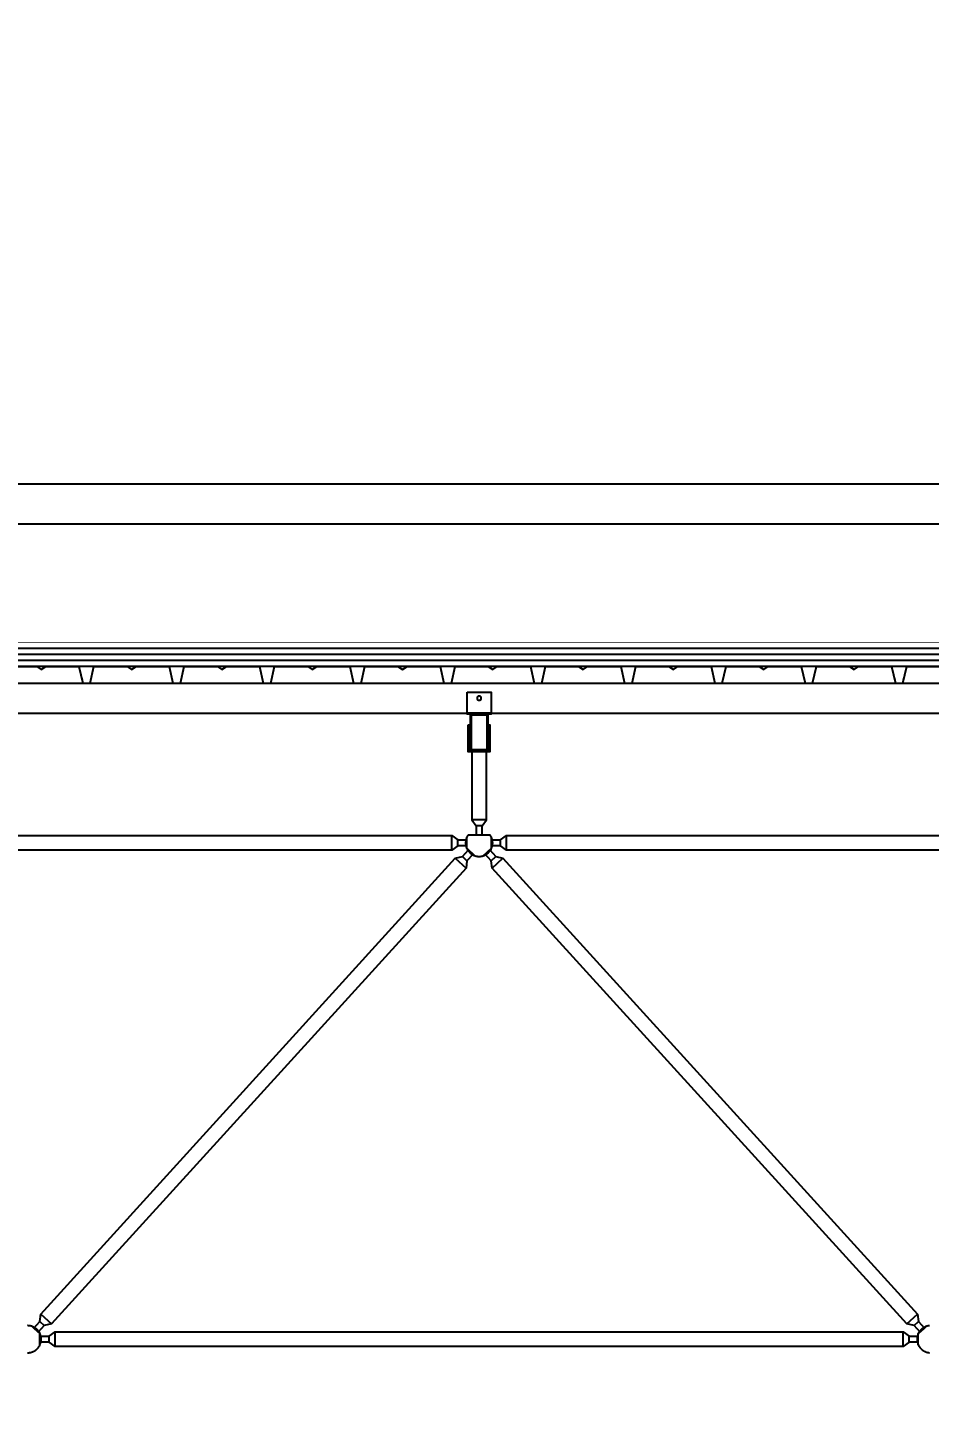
# Model space of a CAD drawing. Header units: centimetres. Extents: x 26569 to 160723, y -3143 to 14565.
# Drawn here: x 113307.7 to 113607.3, y -1001.5 to -542.5 of the extents above; entities that cross this region are included whole.
import ezdxf

# ---------------------------------------------------------------- set-up
doc = ezdxf.new("R2010")
doc.units = ezdxf.units.CM
doc.header["$LTSCALE"] = 100
for name, color, linetype in [('A-ANNO-DIMS', 187, 'Continuous'), ('A-ELEV-02', 253, 'Continuous'), ('A-ELEV-04', 250, 'Continuous'), ('A-WALL-INSL', 249, 'Continuous'), ('A-WALL-SNWPNL', 200, 'Continuous'), ('S-STEL', 3, 'Continuous')]:
    doc.layers.add(name, color=color, linetype=linetype)
doc.styles.add('Fields_100', font='act_simplex.shx', dxfattribs={"width": 0.8, "height": 20})
doc.linetypes.add('BATTING', pattern='A,0.00254,-2.54,[134,ltypeshp.shx,S=2.54,R=0,X=-2.54,Y=0],-5.08,[134,ltypeshp.shx,S=2.54,R=180,X=2.54,Y=0],-2.54', length=10.16254)
doc.dimstyles.new('FIELDS_100', dxfattribs={"dimscale": 0, "dimtxt": 20, "dimasz": 5, "dimexe": 5, "dimexo": 5, "dimgap": 5, "dimtad": 0, "dimdec": 0, "dimzin": 0, "dimdsep": 46, "dimtxsty": 'Fields_100', "dimblk": 'DOT', "dimcen": 0.09, "dimclrt": 50, "dimadec": 0, "dimazin": 0, "dimtfac": 1, "dimtdec": 0, "dimtix": 1, "dimtofl": 0, "dimtmove": 1, "dimatfit": 3, "dimfxl": 5, "dimfxlon": 1, "dimtolj": 1, "dimtzin": 0, "dimarcsym": 0})

# ---------------------------------------------------------------- blocks, each defined once
blk = doc.blocks.new('_Dot')
at = {"color": 0, "linetype": 'ByBlock', "lineweight": -2}
blk.add_line((-0.5, 0), (-1, 0), dxfattribs=at)
at = {"color": 0, "linetype": 'ByBlock', "const_width": 0.5}
blk.add_lwpolyline([(-0.25, 0, 1), (0.25, 0, 1)], format="xyb", close=True, dxfattribs=at)
blk = doc.blocks.new('*D477')
at = {"layer": 'A-ANNO-DIMS', "color": 0, "lineweight": -2, "transparency": 16777216}
for p, q in [((112107.73, -198.45), (112107.73, -188.45)), ((113807.73, -198.45), (113807.73, -188.45)), ((112112.73, -193.45), (112926.06, -193.45)), ((113802.73, -193.45), (112989.4, -193.45))]:
    blk.add_line(p, q, dxfattribs=at)
at = {"layer": 'DEFPOINTS', "color": 0, "transparency": 16777216}
for p in [(113807.73, -193.45), (112107.73, -1038.45), (113807.73, -1038.45)]:
    blk.add_point(p, dxfattribs=at)
at = {"layer": 'A-ANNO-DIMS', "color": 0, "lineweight": -2, "transparency": 16777216, "xscale": 5, "yscale": 5, "zscale": 5, "rotation": 180}
blk.add_blockref('_Dot', (112107.73, -193.45), dxfattribs=at)
at = {"layer": 'A-ANNO-DIMS', "color": 0, "lineweight": -2, "transparency": 16777216, "xscale": 5, "yscale": 5, "zscale": 5}
blk.add_blockref('_Dot', (113807.73, -193.45), dxfattribs=at)
at = {"layer": 'A-ANNO-DIMS', "color": 50, "transparency": 16777216, "insert": (112957.73, -193.45), "char_height": 20, "attachment_point": 5, "style": 'Fields_100'}
blk.add_mtext('\\A1;1700', dxfattribs=at)

msp = doc.modelspace()

# ---------------------------------------------------------------- linework, layer by layer
at = {"layer": 'A-ELEV-02'}
for points in [[(104855.23, -760.44), (113852.73, -760.44)], [(104855.23, -770.44), (113852.73, -770.44)], [(113461.73, -770.44), (113453.73, -770.44)], [(113454.13, -776.04), (113454.63, -776.04)], [(113454.13, -777.44), (113454.63, -777.44)], [(113460.83, -776.04), (113461.33, -776.04)], [(113460.83, -777.44), (113461.33, -777.44)], [(113455.31, -783.24), (113455.31, -805.84), (113456.73, -807.84), (113456.73, -810.84)], [(113458.73, -810.84), (113458.73, -807.84), (113460.14, -805.84), (113460.14, -783.24)], [(113460.14, -805.84), (113455.31, -805.84)], [(113458.73, -807.84), (113456.73, -807.84)], [(113161.83, -812.54), (113164.83, -812.54), (113166.83, -811.13), (113448.63, -811.13), (113450.63, -812.54), (113453.63, -812.54)], [(113448.63, -815.96), (113448.63, -811.13)], [(113454.13, -810.84), (113454.04, -810.96), (113453.96, -811.09), (113453.88, -811.22), (113453.8, -811.35), (113453.73, -811.48), (113453.66, -811.62), (113453.6, -811.76), (113453.54, -811.91), (113453.48, -812.05), (113453.46, -812.13), (113453.43, -812.2), (113453.41, -812.28), (113453.39, -812.36), (113453.37, -812.43), (113453.35, -812.51), (113453.33, -812.59), (113453.32, -812.67), (113453.3, -812.74), (113453.29, -812.82), (113453.28, -812.9), (113453.27, -812.98), (113453.26, -813.06), (113453.25, -813.14), (113453.24, -813.22), (113453.24, -813.3), (113453.23, -813.38), (113453.23, -813.46), (113453.23, -813.54), (113453.23, -813.62), (113453.23, -813.7), (113453.24, -813.78), (113453.24, -813.86), (113453.25, -813.94), (113453.25, -814.01), (113453.26, -814.09), (113453.27, -814.17), (113453.29, -814.25), (113453.31, -814.4), (113453.35, -814.56), (113453.38, -814.71), (113453.43, -814.86), (113453.47, -815), (113453.52, -815.14), (113453.58, -815.29), (113453.64, -815.42), (113453.71, -815.56), (113453.77, -815.69), (113453.85, -815.82), (113453.93, -815.95), (113454.01, -816.07), (113454.1, -816.2), (113454.19, -816.32), (113454.29, -816.44), (113454.39, -816.56), (113454.5, -816.68), (113454.55, -816.73), (113454.61, -816.79), (113454.67, -816.84), (113454.73, -816.9), (113454.79, -816.95), (113454.85, -817), (113454.91, -817.05), (113454.97, -817.1), (113455.03, -817.15), (113455.1, -817.19), (113455.16, -817.24), (113455.23, -817.29), (113455.3, -817.33), (113455.36, -817.37), (113455.43, -817.41), (113455.5, -817.45), (113455.57, -817.49), (113455.64, -817.53), (113455.71, -817.57), (113455.78, -817.6), (113455.86, -817.64), (113455.93, -817.67), (113456, -817.7), (113456.08, -817.73), (113456.15, -817.76), (113456.22, -817.78), (113456.3, -817.81), (113456.37, -817.83), (113456.52, -817.88), (113456.67, -817.92), (113456.83, -817.95), (113456.98, -817.98), (113457.13, -818), (113457.28, -818.02), (113457.43, -818.03), (113457.58, -818.04), (113457.73, -818.04), (113457.88, -818.04), (113458.03, -818.03), (113458.18, -818.02), (113458.33, -818), (113458.48, -817.98), (113458.63, -817.95), (113458.79, -817.92), (113458.94, -817.88), (113459.09, -817.83), (113459.16, -817.81), (113459.24, -817.78), (113459.31, -817.76), (113459.38, -817.73), (113459.46, -817.7), (113459.53, -817.67), (113459.6, -817.64), (113459.68, -817.6), (113459.75, -817.57), (113459.82, -817.53), (113459.89, -817.49), (113459.96, -817.45), (113460.03, -817.41), (113460.1, -817.37), (113460.16, -817.33), (113460.23, -817.29), (113460.3, -817.24), (113460.36, -817.19), (113460.43, -817.15), (113460.49, -817.1), (113460.55, -817.05), (113460.61, -817), (113460.67, -816.95), (113460.73, -816.9), (113460.79, -816.84), (113460.85, -816.79), (113460.91, -816.73), (113460.96, -816.68), (113461.07, -816.56), (113461.17, -816.44), (113461.27, -816.32), (113461.36, -816.2), (113461.45, -816.07), (113461.53, -815.95), (113461.61, -815.82), (113461.69, -815.69), (113461.75, -815.56), (113461.82, -815.42), (113461.88, -815.29), (113461.94, -815.14), (113461.99, -815), (113462.03, -814.86), (113462.08, -814.71), (113462.11, -814.56), (113462.15, -814.4), (113462.17, -814.25), (113462.19, -814.17), (113462.2, -814.09), (113462.21, -814.01), (113462.21, -813.94), (113462.22, -813.86), (113462.22, -813.78), (113462.23, -813.7), (113462.23, -813.62), (113462.23, -813.54), (113462.23, -813.46), (113462.23, -813.38), (113462.22, -813.3), (113462.22, -813.22), (113462.21, -813.14), (113462.2, -813.06), (113462.19, -812.98), (113462.18, -812.9), (113462.17, -812.82), (113462.16, -812.74), (113462.14, -812.67), (113462.13, -812.59), (113462.11, -812.51), (113462.09, -812.43), (113462.07, -812.36), (113462.05, -812.28), (113462.03, -812.2), (113462, -812.13), (113461.98, -812.05), (113461.92, -811.91), (113461.86, -811.76), (113461.8, -811.62), (113461.73, -811.48), (113461.66, -811.35), (113461.58, -811.22), (113461.5, -811.09), (113461.42, -810.96), (113461.33, -810.84)], [(113453.63, -815.4), (113453.63, -811.69)], [(113454.13, -810.84), (113461.33, -810.84)], [(113461.83, -812.54), (113464.83, -812.54), (113466.83, -811.13), (113698.63, -811.13), (113700.63, -812.54), (113703.63, -812.54)], [(113461.83, -815.4), (113461.83, -811.69)], [(113466.83, -815.96), (113466.83, -811.13)], [(113453.63, -814.54), (113450.63, -814.54), (113448.63, -815.96), (113166.83, -815.96), (113164.83, -814.54), (113161.83, -814.54)], [(113450.63, -814.54), (113450.63, -812.54)], [(113453.6, -815.33), (113456.34, -817.83)], [(113459.12, -817.83), (113461.86, -815.33)], [(113703.63, -814.54), (113700.63, -814.54), (113698.63, -815.96), (113466.83, -815.96), (113464.83, -814.54), (113461.83, -814.54)], [(113464.83, -814.54), (113464.83, -812.54)], [(113449.82, -818.65), (113453.4, -821.9)], [(113452.21, -818.12), (113453.69, -819.47)], [(113461.77, -819.47), (113463.25, -818.12)], [(113462.06, -821.9), (113465.64, -818.65)], [(113311.77, -972.62), (113313.25, -973.96)], [(113312.06, -970.19), (113315.64, -973.43)], [(113599.82, -973.43), (113603.4, -970.19)], [(113602.21, -973.96), (113603.69, -972.62)], [(113307.73, -983.04), (113307.83, -983.04), (113307.93, -983.04), (113308.03, -983.03), (113308.13, -983.03), (113308.24, -983.02), (113308.34, -983), (113308.44, -982.99), (113308.55, -982.97), (113308.65, -982.95), (113308.76, -982.92), (113308.86, -982.9), (113308.97, -982.87), (113309.07, -982.84), (113309.18, -982.8), (113309.28, -982.77), (113309.39, -982.73), (113309.49, -982.69), (113309.59, -982.64), (113309.7, -982.59), (113309.8, -982.54), (113309.9, -982.49), (113310, -982.43), (113310.1, -982.37), (113310.19, -982.31), (113310.29, -982.25), (113310.38, -982.18), (113310.48, -982.11), (113310.57, -982.04), (113310.66, -981.96), (113310.74, -981.89), (113310.83, -981.81), (113310.91, -981.73), (113310.99, -981.64), (113311.07, -981.56), (113311.15, -981.47), (113311.22, -981.38), (113311.3, -981.29), (113311.37, -981.2), (113311.43, -981.1), (113311.5, -981.01), (113311.56, -980.91), (113311.62, -980.81), (113311.67, -980.71), (113311.73, -980.61), (113311.78, -980.51), (113311.83, -980.41), (113311.87, -980.3), (113311.91, -980.2), (113311.95, -980.1), (113311.99, -979.99), (113312.02, -979.89), (113312.06, -979.78), (113312.08, -979.68), (113312.11, -979.57), (113312.13, -979.47), (113312.15, -979.36), (113312.17, -979.26), (113312.19, -979.15), (113312.2, -979.05), (113312.21, -978.95), (113312.22, -978.85), (113312.23, -978.74), (113312.23, -978.64), (113312.23, -978.54), (113312.23, -978.44), (113312.23, -978.34), (113312.22, -978.24), (113312.21, -978.14), (113312.2, -978.04), (113312.19, -977.93), (113312.17, -977.83), (113312.15, -977.72), (113312.13, -977.62), (113312.11, -977.52), (113312.08, -977.41), (113312.06, -977.31), (113312.02, -977.2), (113311.99, -977.1), (113311.95, -976.99), (113311.91, -976.89), (113311.87, -976.78), (113311.83, -976.68), (113311.78, -976.58), (113311.73, -976.48), (113311.67, -976.38), (113311.62, -976.28), (113311.56, -976.18), (113311.5, -976.08), (113311.43, -975.99), (113311.37, -975.89), (113311.3, -975.8), (113311.22, -975.71), (113311.15, -975.62), (113311.07, -975.53), (113310.99, -975.45), (113310.91, -975.36), (113310.83, -975.28), (113310.74, -975.2), (113310.66, -975.12), (113310.57, -975.05), (113310.48, -974.98), (113310.38, -974.91), (113310.29, -974.84), (113310.19, -974.78), (113310.1, -974.72), (113310, -974.66), (113309.9, -974.6), (113309.8, -974.55), (113309.7, -974.5), (113309.59, -974.45), (113309.49, -974.4), (113309.39, -974.36), (113309.28, -974.32), (113309.18, -974.28), (113309.07, -974.25), (113308.97, -974.22), (113308.86, -974.19), (113308.76, -974.16), (113308.65, -974.14), (113308.55, -974.12), (113308.44, -974.1), (113308.34, -974.09), (113308.24, -974.07), (113308.13, -974.06), (113308.03, -974.05), (113307.93, -974.05), (113307.83, -974.04), (113307.73, -974.04)], [(113309.12, -974.26), (113311.86, -976.76)], [(113311.83, -977.54), (113314.83, -977.54), (113316.83, -976.13), (113598.63, -976.13), (113600.63, -977.54), (113603.63, -977.54)], [(113311.83, -980.4), (113311.83, -976.69)], [(113314.83, -979.54), (113314.83, -977.54)], [(113316.83, -980.96), (113316.83, -976.13)], [(113598.63, -980.96), (113598.63, -976.13)], [(113600.63, -979.54), (113600.63, -977.54)], [(113607.33, -974.06), (113607.22, -974.07), (113607.12, -974.09), (113607.02, -974.1), (113606.91, -974.12), (113606.81, -974.14), (113606.7, -974.16), (113606.6, -974.19), (113606.49, -974.22), (113606.39, -974.25), (113606.28, -974.28), (113606.18, -974.32), (113606.07, -974.36), (113605.97, -974.4), (113605.87, -974.45), (113605.76, -974.5), (113605.66, -974.55), (113605.56, -974.6), (113605.46, -974.66), (113605.36, -974.72), (113605.27, -974.78), (113605.17, -974.84), (113605.08, -974.91), (113604.98, -974.98), (113604.89, -975.05), (113604.8, -975.12), (113604.72, -975.2), (113604.63, -975.28), (113604.55, -975.36), (113604.47, -975.45), (113604.39, -975.53), (113604.31, -975.62), (113604.24, -975.71), (113604.16, -975.8), (113604.09, -975.89), (113604.03, -975.99), (113603.96, -976.08), (113603.9, -976.18), (113603.84, -976.28), (113603.79, -976.38), (113603.73, -976.48), (113603.68, -976.58), (113603.63, -976.68), (113603.59, -976.78), (113603.55, -976.89), (113603.51, -976.99), (113603.47, -977.1), (113603.44, -977.2), (113603.4, -977.31), (113603.37, -977.41), (113603.35, -977.52), (113603.33, -977.62), (113603.31, -977.72), (113603.29, -977.83), (113603.27, -977.93), (113603.26, -978.04), (113603.25, -978.14), (113603.24, -978.24), (113603.23, -978.34), (113603.23, -978.44), (113603.23, -978.54), (113603.23, -978.64), (113603.23, -978.74), (113603.24, -978.85), (113603.25, -978.95), (113603.26, -979.05), (113603.27, -979.15), (113603.29, -979.26), (113603.31, -979.36), (113603.33, -979.47), (113603.35, -979.57), (113603.37, -979.68), (113603.4, -979.78), (113603.44, -979.89), (113603.47, -979.99), (113603.51, -980.1), (113603.55, -980.2), (113603.59, -980.3), (113603.63, -980.41), (113603.68, -980.51), (113603.73, -980.61), (113603.79, -980.71), (113603.84, -980.81), (113603.9, -980.91), (113603.96, -981.01), (113604.03, -981.1), (113604.09, -981.2), (113604.16, -981.29), (113604.24, -981.38), (113604.31, -981.47), (113604.39, -981.56), (113604.47, -981.64), (113604.55, -981.73), (113604.63, -981.81), (113604.72, -981.89), (113604.8, -981.96), (113604.89, -982.04), (113604.98, -982.11), (113605.08, -982.18), (113605.17, -982.25), (113605.27, -982.31), (113605.36, -982.37), (113605.46, -982.43), (113605.56, -982.49), (113605.66, -982.54), (113605.76, -982.59), (113605.87, -982.64), (113605.97, -982.69), (113606.07, -982.73), (113606.18, -982.77), (113606.28, -982.8), (113606.39, -982.84), (113606.49, -982.87), (113606.6, -982.9), (113606.7, -982.92), (113606.81, -982.95), (113606.91, -982.97), (113607.02, -982.99), (113607.12, -983), (113607.22, -983.02), (113607.33, -983.03)], [(113603.6, -976.76), (113606.34, -974.26)], [(113603.63, -980.4), (113603.63, -976.69)], [(113603.63, -979.54), (113600.63, -979.54), (113598.63, -980.96), (113316.83, -980.96), (113314.83, -979.54), (113311.83, -979.54)]]:
    msp.add_lwpolyline(points, dxfattribs=at)
for points in [[(113453.73, -763.44), (113461.73, -763.44), (113461.73, -770.74), (113453.73, -770.74)], [(113458.43, -765.44), (113458.43, -765.43), (113458.43, -765.41), (113458.43, -765.4), (113458.43, -765.38), (113458.43, -765.36), (113458.42, -765.35), (113458.42, -765.33), (113458.42, -765.32), (113458.42, -765.3), (113458.41, -765.28), (113458.41, -765.27), (113458.4, -765.25), (113458.4, -765.23), (113458.39, -765.22), (113458.39, -765.2), (113458.38, -765.19), (113458.37, -765.17), (113458.37, -765.15), (113458.36, -765.14), (113458.35, -765.12), (113458.34, -765.11), (113458.33, -765.09), (113458.33, -765.08), (113458.32, -765.06), (113458.31, -765.05), (113458.3, -765.03), (113458.28, -765.02), (113458.27, -765), (113458.26, -764.99), (113458.25, -764.98), (113458.24, -764.96), (113458.22, -764.95), (113458.21, -764.94), (113458.2, -764.92), (113458.19, -764.91), (113458.17, -764.9), (113458.16, -764.89), (113458.14, -764.88), (113458.13, -764.87), (113458.11, -764.86), (113458.1, -764.85), (113458.08, -764.84), (113458.07, -764.83), (113458.05, -764.82), (113458.04, -764.81), (113458.02, -764.81), (113458, -764.8), (113457.99, -764.79), (113457.97, -764.79), (113457.96, -764.78), (113457.94, -764.78), (113457.92, -764.77), (113457.91, -764.77), (113457.89, -764.76), (113457.87, -764.76), (113457.86, -764.76), (113457.84, -764.75), (113457.82, -764.75), (113457.81, -764.75), (113457.79, -764.75), (113457.78, -764.75), (113457.76, -764.74), (113457.75, -764.74), (113457.73, -764.74), (113457.71, -764.74), (113457.7, -764.74), (113457.68, -764.75), (113457.67, -764.75), (113457.65, -764.75), (113457.63, -764.75), (113457.62, -764.75), (113457.6, -764.76), (113457.59, -764.76), (113457.57, -764.76), (113457.55, -764.77), (113457.54, -764.77), (113457.52, -764.78), (113457.5, -764.78), (113457.49, -764.79), (113457.47, -764.79), (113457.46, -764.8), (113457.44, -764.81), (113457.42, -764.81), (113457.41, -764.82), (113457.39, -764.83), (113457.38, -764.84), (113457.36, -764.85), (113457.35, -764.86), (113457.33, -764.87), (113457.32, -764.88), (113457.3, -764.89), (113457.29, -764.9), (113457.27, -764.91), (113457.26, -764.92), (113457.25, -764.94), (113457.23, -764.95), (113457.22, -764.96), (113457.21, -764.98), (113457.2, -764.99), (113457.19, -765), (113457.18, -765.02), (113457.16, -765.03), (113457.15, -765.05), (113457.14, -765.06), (113457.13, -765.08), (113457.13, -765.09), (113457.12, -765.11), (113457.11, -765.12), (113457.1, -765.14), (113457.09, -765.15), (113457.09, -765.17), (113457.08, -765.19), (113457.07, -765.2), (113457.07, -765.22), (113457.06, -765.23), (113457.06, -765.25), (113457.05, -765.27), (113457.05, -765.28), (113457.04, -765.3), (113457.04, -765.32), (113457.04, -765.33), (113457.04, -765.35), (113457.03, -765.36), (113457.03, -765.38), (113457.03, -765.4), (113457.03, -765.41), (113457.03, -765.43), (113457.03, -765.44), (113457.03, -765.46), (113457.03, -765.47), (113457.03, -765.49), (113457.03, -765.51), (113457.03, -765.52), (113457.04, -765.54), (113457.04, -765.55), (113457.04, -765.57), (113457.04, -765.59), (113457.05, -765.6), (113457.05, -765.62), (113457.06, -765.64), (113457.06, -765.65), (113457.07, -765.67), (113457.07, -765.69), (113457.08, -765.7), (113457.09, -765.72), (113457.09, -765.73), (113457.1, -765.75), (113457.11, -765.77), (113457.12, -765.78), (113457.13, -765.8), (113457.13, -765.81), (113457.14, -765.83), (113457.15, -765.84), (113457.16, -765.86), (113457.18, -765.87), (113457.19, -765.88), (113457.2, -765.9), (113457.21, -765.91), (113457.22, -765.93), (113457.23, -765.94), (113457.25, -765.95), (113457.26, -765.96), (113457.27, -765.98), (113457.29, -765.99), (113457.3, -766), (113457.32, -766.01), (113457.33, -766.02), (113457.35, -766.03), (113457.36, -766.04), (113457.38, -766.05), (113457.39, -766.06), (113457.41, -766.07), (113457.42, -766.07), (113457.44, -766.08), (113457.46, -766.09), (113457.47, -766.09), (113457.49, -766.1), (113457.5, -766.11), (113457.52, -766.11), (113457.54, -766.12), (113457.55, -766.12), (113457.57, -766.13), (113457.59, -766.13), (113457.6, -766.13), (113457.62, -766.13), (113457.63, -766.14), (113457.65, -766.14), (113457.67, -766.14), (113457.68, -766.14), (113457.7, -766.14), (113457.71, -766.14), (113457.73, -766.14), (113457.75, -766.14), (113457.76, -766.14), (113457.78, -766.14), (113457.79, -766.14), (113457.81, -766.14), (113457.82, -766.14), (113457.84, -766.13), (113457.86, -766.13), (113457.87, -766.13), (113457.89, -766.13), (113457.91, -766.12), (113457.92, -766.12), (113457.94, -766.11), (113457.96, -766.11), (113457.97, -766.1), (113457.99, -766.09), (113458, -766.09), (113458.02, -766.08), (113458.04, -766.07), (113458.05, -766.07), (113458.07, -766.06), (113458.08, -766.05), (113458.1, -766.04), (113458.11, -766.03), (113458.13, -766.02), (113458.14, -766.01), (113458.16, -766), (113458.17, -765.99), (113458.19, -765.98), (113458.2, -765.96), (113458.21, -765.95), (113458.22, -765.94), (113458.24, -765.93), (113458.25, -765.91), (113458.26, -765.9), (113458.27, -765.88), (113458.28, -765.87), (113458.3, -765.86), (113458.31, -765.84), (113458.32, -765.83), (113458.33, -765.81), (113458.33, -765.8), (113458.34, -765.78), (113458.35, -765.77), (113458.36, -765.75), (113458.37, -765.73), (113458.37, -765.72), (113458.38, -765.7), (113458.39, -765.69), (113458.39, -765.67), (113458.4, -765.65), (113458.4, -765.64), (113458.41, -765.62), (113458.41, -765.6), (113458.42, -765.59), (113458.42, -765.57), (113458.42, -765.55), (113458.42, -765.54), (113458.43, -765.52), (113458.43, -765.51), (113458.43, -765.49), (113458.43, -765.47), (113458.43, -765.46)], [(113454.13, -774.24), (113454.63, -774.24), (113454.63, -782.74), (113460.83, -782.74), (113460.83, -774.24), (113461.33, -774.24), (113461.33, -783.24), (113454.13, -783.24)], [(113309.75, -974.84), (113311.77, -972.62), (113312.06, -970.19), (113449.82, -818.65), (113452.21, -818.12), (113454.23, -815.9), (113455.71, -817.25), (113453.69, -819.47), (113453.4, -821.9), (113315.64, -973.43), (113313.25, -973.96), (113311.23, -976.18)], [(113604.23, -976.18), (113602.21, -973.96), (113599.82, -973.43), (113462.06, -821.9), (113461.77, -819.47), (113459.75, -817.25), (113461.23, -815.9), (113463.25, -818.12), (113465.64, -818.65), (113603.4, -970.19), (113603.69, -972.62), (113605.71, -974.84)]]:
    msp.add_lwpolyline(points, close=True, dxfattribs=at)
at = {"layer": 'A-ELEV-04'}
for p, q in [((122968.28, -694.3), (103052.48, -694.3)), ((104871.32, -707.43), (122929.69, -707.43))]:
    msp.add_line(p, q, dxfattribs=at)
at = {"layer": 'A-WALL-INSL', "ltscale": 0.002, "const_width": 0.2}
msp.add_lwpolyline([(122937.73, -746.94), (104865.23, -746.94)], dxfattribs=at)
at = {"layer": 'A-WALL-INSL', "linetype": 'BATTING', "ltscale": 0.002}
for points in [[(122937.73, -748.94), (104865.23, -748.94)], [(122937.73, -752.94), (104865.23, -752.94)]]:
    msp.add_lwpolyline(points, dxfattribs=at)
at = {"layer": 'A-WALL-INSL', "ltscale": 0.002}
for points in [[(122937.73, -750.94), (104865.23, -750.94)], [(122937.73, -754.94), (104865.23, -754.94)]]:
    msp.add_lwpolyline(points, dxfattribs=at)
at = {"layer": 'A-WALL-SNWPNL', "ltscale": 100}
for points in [[(113299.77, -754.94), (113310.77, -754.94), (113312.27, -755.94), (113313.77, -754.94), (113324.77, -754.94), (113326.02, -760.44), (113328.52, -760.44), (113328.96, -758.49)], [(113325.57, -758.49), (113326.02, -760.44), (113328.52, -760.44), (113329.77, -754.94), (113340.77, -754.94), (113342.27, -755.94), (113343.77, -754.94), (113354.77, -754.94), (113356.02, -760.44), (113358.52, -760.44), (113359.77, -754.94), (113370.77, -754.94), (113372.27, -755.94), (113373.77, -754.94), (113384.77, -754.94), (113386.02, -760.44), (113388.52, -760.44), (113389.77, -754.94), (113400.77, -754.94), (113402.27, -755.94), (113403.77, -754.94), (113414.77, -754.94), (113416.02, -760.44), (113418.52, -760.44), (113418.96, -758.49)], [(113415.57, -758.49), (113416.02, -760.44), (113418.52, -760.44), (113419.77, -754.94), (113430.77, -754.94), (113432.27, -755.94), (113433.77, -754.94), (113444.77, -754.94), (113446.02, -760.44), (113448.52, -760.44), (113449.77, -754.94), (113460.77, -754.94), (113462.27, -755.94), (113463.77, -754.94), (113474.77, -754.94), (113476.02, -760.44), (113478.52, -760.44), (113479.77, -754.94), (113490.77, -754.94), (113492.27, -755.94), (113493.77, -754.94), (113504.77, -754.94), (113506.02, -760.44), (113508.52, -760.44), (113508.96, -758.49)], [(113505.57, -758.49), (113506.02, -760.44), (113508.52, -760.44), (113509.77, -754.94), (113520.77, -754.94), (113522.27, -755.94), (113523.77, -754.94), (113534.77, -754.94), (113536.02, -760.44), (113538.52, -760.44), (113539.77, -754.94), (113550.77, -754.94), (113552.27, -755.94), (113553.77, -754.94), (113564.77, -754.94), (113566.02, -760.44), (113568.52, -760.44), (113569.77, -754.94), (113580.77, -754.94), (113582.27, -755.94), (113583.77, -754.94), (113594.77, -754.94), (113596.02, -760.44), (113598.52, -760.44), (113598.96, -758.49)], [(113595.57, -758.49), (113596.02, -760.44), (113598.52, -760.44), (113599.77, -754.94), (113610.77, -754.94)]]:
    msp.add_lwpolyline(points, dxfattribs=at)
at = {"layer": 'S-STEL'}
msp.add_lwpolyline([(113460.73, -782.74), (113460.73, -770.74), (113454.73, -770.74), (113454.73, -782.74)], dxfattribs=at)
msp.add_lwpolyline([(113460.43, -771.04), (113455.03, -771.04), (113455.03, -782.44), (113460.43, -782.44)], close=True, dxfattribs=at)

# ---------------------------------------------------------------- dimensions: what is measured, and where the dimension line sits
at = {"layer": 'A-ANNO-DIMS'}
dim = msp.add_linear_dim(base=(113807.73, -193.45), p1=(112107.73, -1038.45), p2=(113807.73, -1038.45), dimstyle='FIELDS_100', override={"dimscale": 1}, dxfattribs=at)
dim.commit()
dim.dimension.update_dxf_attribs({"geometry": '*D477', "text_midpoint": (112957.73, -193.45)})

doc.saveas('drawing.dxf')
